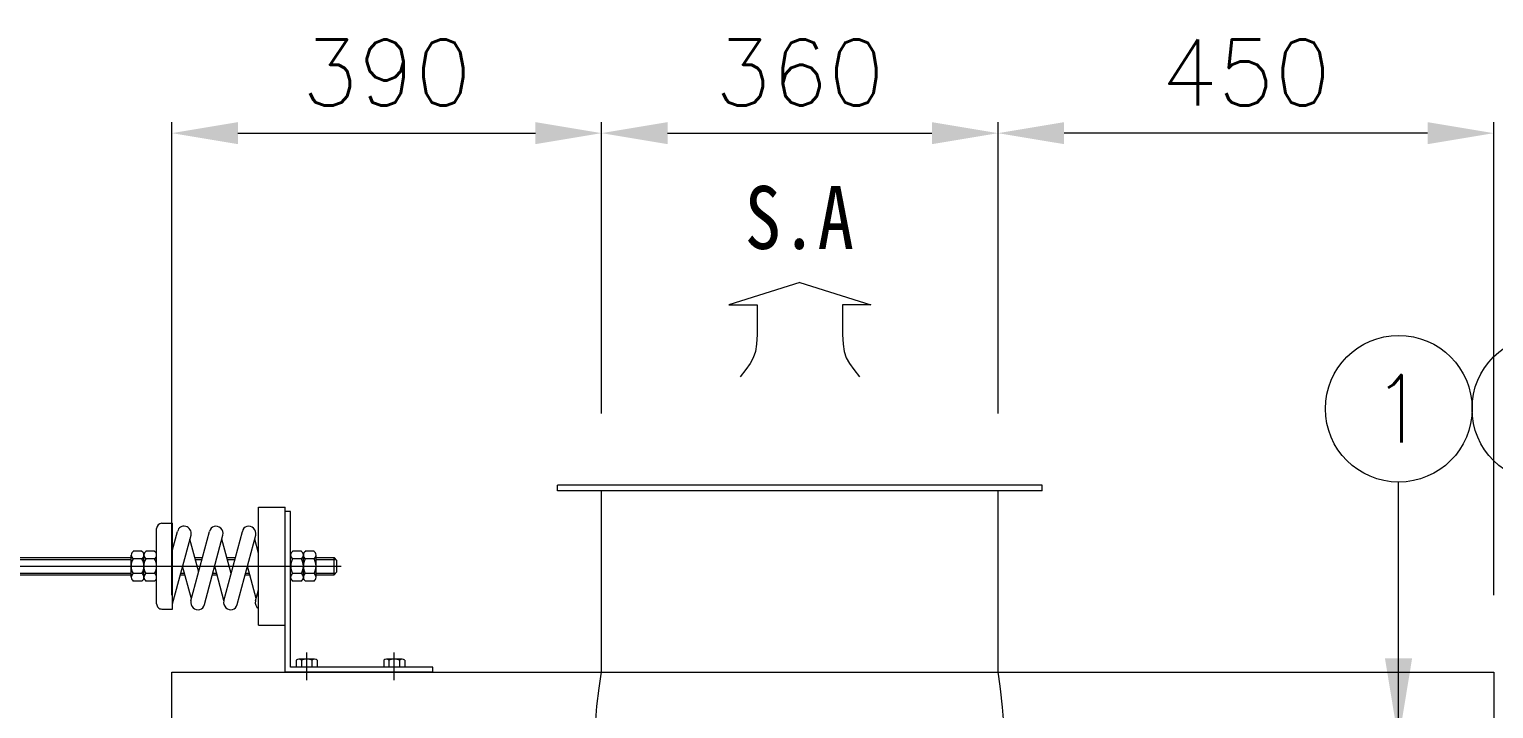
# Model space of a CAD drawing. Extents: x 160 to 16016, y -254 to 11002.
# Drawn here: x 5752 to 7081, y 3796 to 4414 of the extents above; entities that cross this region are included whole.
import ezdxf
from ezdxf.enums import TextEntityAlignment as Align

# ---------------------------------------------------------------- set-up
doc = ezdxf.new("R2010")
doc.units = 0
doc.header["$LTSCALE"] = 80
doc.header["$MEASUREMENT"] = 0
doc.linetypes.add('CEN', pattern=[26, 20, -2, 2, -2])
doc.linetypes.add('HIDDENX2', pattern=[0.75, 0.5, -0.25])
doc.layers.get('0').update_dxf_attribs({"linetype": 'CONTINUOUS', "lineweight": 18})
doc.layers.get('DEFPOINTS').update_dxf_attribs({"linetype": 'CONTINUOUS', "lineweight": 18})
for name, color, linetype, lineweight in [('2', 2, 'HIDDENX2', 18), ('ACT', 7, 'CONTINUOUS', 18), ('CEN', 1, 'CEN', 18), ('DIM', 4, 'CONTINUOUS', 18), ('LIN', 2, 'CONTINUOUS', 18), ('NO', 2, 'CONTINUOUS', 18)]:
    doc.layers.add(name, color=color, linetype=linetype, lineweight=lineweight)
doc.styles.add('GSC', font='romans.shx', dxfattribs={"width": 0.8, "height": 4, "bigfont": 'ghs.shx'})
doc.styles.add('ITALICT', font='TXT', dxfattribs={"width": 0.95, "height": 3})
doc.styles.get("Standard").update_dxf_attribs({"font": 'txt.shx', "bigfont": '2hs.shx'})
doc.dimstyles.get("Standard").update_dxf_attribs({"dimscale": 0, "dimtxt": 60, "dimasz": 60, "dimexe": 10, "dimexo": 70, "dimgap": 25, "dimtad": 1, "dimdec": 0, "dimlfac": -1, "dimzin": 0, "dimdsep": 46, "dimtxsty": 'Standard', "dimcen": 0, "dimclrd": 1, "dimclre": 1, "dimadec": 0, "dimazin": 0, "dimtfac": 1, "dimtdec": 0, "dimtix": 1, "dimtmove": 1, "dimatfit": 2, "dimfxl": 0, "dimtolj": 1, "dimtzin": 0, "dimlwd": 5, "dimlwe": 5, "dimarcsym": 0})

# ---------------------------------------------------------------- blocks, each defined once
blk = doc.blocks.new('HTR(FRONT)')
at = {"layer": 'CEN', "lineweight": 15}
for p, q in [((518, 106.6), (83.3, 106.6)), ((35.1, 3.1), (35.1, 28.3)), ((114.4, 3.1), (114.4, 28.3)), ((503.4, 3.1), (503.4, 28.3)), ((579.3, 3.1), (579.3, 28.3))]:
    blk.add_line(p, q, dxfattribs=at)
at = {"layer": 'DIM', "lineweight": 15}
for p, q in [((106, 112.8), (88, 112.8)), ((186.6, 112.8), (179.7, 112.8)), ((215.6, 112.8), (209.5, 112.8)), ((472.4, 112.8), (273.8, 112.8)), ((500.3, 112.8), (513.7, 112.8)), ((106, 100.4), (88, 100.4)), ((169.9, 100.4), (166.6, 100.4)), ((183.3, 100.4), (183, 100.4)), ((199.7, 100.4), (196.4, 100.4)), ((228.7, 100.4), (225.4, 100.4)), ((472.4, 100.4), (273.8, 100.4)), ((500.3, 100.4), (513.7, 100.4))]:
    blk.add_line(p, q, dxfattribs=at)
at = {"layer": 'LIN', "lineweight": 15}
for p, q in [((158.3, 160.2), (133.9, 160.2)), ((133.9, 10.2), (133.9, 160.2)), ((158.3, 53), (158.3, 160.2)), ((129.1, 156.3), (133.9, 156.3)), ((129.1, 15), (129.1, 156.3)), ((488.8, 156.3), (483.9, 156.3)), ((483.9, 10.2), (483.9, 156.3)), ((488.8, 15), (488.8, 156.3)), ((177.5, 71.8), (160.6, 134.8)), ((189.8, 75.1), (172.9, 138.1)), ((207.3, 71.8), (190.5, 134.8)), ((219.6, 75.1), (202.7, 138.1)), ((236.2, 72.5), (219.5, 134.8)), ((236.2, 121.4), (231.7, 138.1)), ((236.2, 67.6), (236.2, 145.6)), ((245.9, 145.6), (236.2, 145.6)), ((250.8, 72.5), (250.8, 140.7)), ((107.8, 120.1), (115.8, 120.1)), ((119.3, 120.1), (127.3, 120.1)), ((158.3, 118.4), (161.7, 131.1)), ((183.1, 99.9), (191.5, 131.1)), ((212.5, 101.3), (220.5, 131.1)), ((252.6, 120.1), (260.6, 120.1)), ((264.1, 120.1), (272.1, 120.1)), ((474.2, 120.1), (482.2, 120.1)), ((498.5, 120.1), (490.6, 120.1)), ((87, 111.8), (89.6, 114.4)), ((87, 101.4), (87, 111.8)), ((106, 114.4), (89.6, 114.4)), ((89.6, 98.8), (89.6, 114.4)), ((106, 96.5), (106, 116.7)), ((107.8, 113.3), (115.8, 113.3)), ((117.5, 96.5), (117.5, 116.7)), ((119.3, 113.3), (127.3, 113.3)), ((160.4, 77.3), (168.2, 106.6)), ((187, 114.4), (179.2, 114.4)), ((189.7, 75.5), (198, 106.6)), ((216, 114.4), (209, 114.4)), ((219.1, 76.9), (227.1, 106.6)), ((252.6, 113.3), (260.6, 113.3)), ((262.3, 96.5), (262.3, 116.7)), ((264.1, 113.3), (272.1, 113.3)), ((273.8, 96.5), (273.8, 116.7)), ((472.4, 114.4), (273.8, 114.4)), ((472.4, 96.5), (472.4, 116.7)), ((474.2, 113.3), (482.2, 113.3)), ((498.5, 113.3), (490.6, 113.3)), ((500.3, 96.5), (500.3, 116.7)), ((500.3, 114.4), (512, 114.4)), ((512, 98.8), (512, 114.4)), ((514.6, 111.8), (512, 114.4)), ((514.6, 101.4), (514.6, 111.8)), ((87, 101.4), (89.6, 98.8)), ((106, 98.8), (89.6, 98.8)), ((107.8, 99.9), (115.8, 99.9)), ((107.8, 93.1), (115.8, 93.1)), ((119.3, 99.9), (127.3, 99.9)), ((119.3, 93.1), (127.3, 93.1)), ((170.3, 98.8), (166.1, 98.8)), ((200.1, 98.8), (195.9, 98.8)), ((229.1, 98.8), (225, 98.8)), ((252.6, 99.9), (260.6, 99.9)), ((252.6, 93.1), (260.6, 93.1)), ((264.1, 99.9), (272.1, 99.9)), ((264.1, 93.1), (272.1, 93.1)), ((472.4, 98.8), (273.8, 98.8)), ((474.2, 99.9), (482.2, 99.9)), ((474.2, 93.1), (482.2, 93.1)), ((498.5, 99.9), (490.6, 99.9)), ((498.5, 93.1), (490.6, 93.1)), ((500.3, 98.8), (512, 98.8)), ((514.6, 101.4), (512, 98.8)), ((161, 75.1), (158.3, 85.2)), ((245.9, 67.6), (236.2, 67.6)), ((158.3, 53), (133.9, 53)), ((0, 15), (129.1, 15)), ((0, 10.2), (0, 15)), ((25.5, 21.2), (25.5, 15)), ((27.9, 22), (42.2, 22)), ((30.3, 21.2), (30.3, 15)), ((39.8, 21.2), (39.8, 15)), ((44.6, 21.2), (44.6, 15)), ((104.9, 21.2), (104.9, 15)), ((107.3, 22), (121.6, 22)), ((109.7, 21.2), (109.7, 15)), ((119.2, 21.2), (119.2, 15)), ((124, 21.2), (124, 15)), ((614.4, 15), (488.8, 15)), ((493.9, 21.2), (493.9, 15)), ((510.6, 22), (496.2, 22)), ((498.6, 21.2), (498.6, 15)), ((508.2, 21.2), (508.2, 15)), ((513, 21.2), (513, 15)), ((569.8, 21.2), (569.8, 15)), ((586.5, 22), (572.2, 22)), ((574.5, 21.2), (574.5, 15)), ((584.1, 21.2), (584.1, 15)), ((588.9, 21.2), (588.9, 15)), ((614.4, 10.2), (614.4, 15)), ((0, 10.2), (133.9, 10.2)), ((614.4, 10.2), (483.9, 10.2))]:
    blk.add_line(p, q, dxfattribs=at)
at = {"layer": 'LIN', "lineweight": 15, "extrusion": (0, 0, -1)}
for centre, major_axis, ratio, start_param, end_param in [((166.8, 136.5), (3.26, 5.66), 0.940173, 3.959121, 7.100714), ((196.6, 136.5), (3.26, 5.66), 0.940173, 3.959121, 7.100714), ((225.6, 136.5), (3.28, 5.65), 0.939855, 3.955239, 7.096831), ((245.9, 140.7), (3.44, 3.44), 1, -0.785398, 0.785398), ((110.1, 116.7), (2.9, 2.9), 1, 2.960705, 4.893277), ((113.4, 116.7), (2.9, 2.9), 1, -0.180888, 1.751684), ((121.6, 116.7), (-2.9, 2.9), 1, 4.531501, 6.464073), ((125, 116.7), (2.9, 2.9), 1, -0.180888, 1.751684), ((254.9, 116.7), (-2.9, 2.9), 1, 4.531501, 6.464073), ((258.2, 116.7), (2.9, 2.9), 1, -0.180888, 1.751684), ((266.4, 116.7), (2.9, 2.9), 1, 2.960705, 4.893277), ((269.7, 116.7), (-2.9, 2.9), 1, 1.389909, 3.32248), ((476.5, 116.7), (-2.9, 2.9), 1, 4.531501, 6.464073), ((479.8, 116.7), (-2.9, 2.9), 1, 1.389909, 3.32248), ((492.9, 116.7), (2.9, 2.9), 1, 2.960705, 4.893277), ((496.2, 116.7), (-2.9, 2.9), 1, 1.389909, 3.32248), ((119.8, 106.6), (-9.72, 9.72), 1, 4.984733, 6.010841), ((103.8, 106.6), (-9.72, 9.72), 1, 1.843141, 2.869248), ((131.3, 106.6), (-9.72, 9.72), 1, 4.984733, 6.010841), ((115.3, 106.6), (-9.72, 9.72), 1, 1.843141, 2.869248), ((264.6, 106.6), (-9.72, 9.72), 1, 4.984733, 6.010841), ((248.6, 106.6), (-9.72, 9.72), 1, 1.843141, 2.869248), ((276.1, 106.6), (-9.72, 9.72), 1, 4.984733, 6.010841), ((260.1, 106.6), (-9.72, 9.72), 1, 1.843141, 2.869248), ((486.2, 106.6), (9.72, 9.72), 1, 3.413937, 4.440045), ((470.2, 106.6), (9.72, 9.72), 1, 0.272344, 1.298452), ((502.5, 106.6), (9.72, 9.72), 1, 3.413937, 4.440045), ((486.6, 106.6), (9.72, 9.72), 1, 0.272344, 1.298452), ((110.1, 96.5), (2.9, 2.9), 1, 2.960705, 4.893277), ((113.4, 96.5), (2.9, 2.9), 1, -0.180888, 1.751684), ((121.6, 96.5), (-2.9, 2.9), 1, 4.531501, 6.464073), ((125, 96.5), (2.9, 2.9), 1, -0.180888, 1.751684), ((254.9, 96.5), (-2.9, 2.9), 1, 4.531501, 6.464073), ((258.2, 96.5), (-2.9, 2.9), 1, 1.389909, 3.32248), ((266.4, 96.5), (2.9, 2.9), 1, 2.960705, 4.893277), ((269.7, 96.5), (-2.9, 2.9), 1, 1.389909, 3.32248), ((476.5, 96.5), (-2.9, 2.9), 1, 4.531501, 6.464073), ((479.8, 96.5), (2.9, 2.9), 1, -0.180888, 1.751684), ((492.9, 96.5), (2.9, 2.9), 1, 2.960705, 4.893277), ((496.2, 96.5), (2.9, 2.9), 1, -0.180888, 1.751684), ((154.9, 73.4), (-4.48, 4.48), 1, 2.094395, 3.35719), ((183.7, 73.4), (3.28, 5.65), 0.939855, 0.813646, 3.955239), ((213.5, 73.4), (3.26, 5.66), 0.940173, 0.817528, 3.959121), ((245.9, 72.5), (-3.44, 3.44), 1, 2.356194, 3.926991), ((27.9, 18.4), (-2.59, 2.59), 1, 0.074986, 1.49581), ((35.1, 8.7), (9.42, 9.42), 1, -1.15217, -0.418626), ((42.2, 18.4), (-2.59, 2.59), 1, 0.074986, 1.49581), ((107.3, 18.4), (-2.59, 2.59), 1, 0.074986, 1.49581), ((114.4, 8.7), (9.42, 9.42), 1, -1.15217, -0.418626), ((121.6, 18.4), (-2.59, 2.59), 1, 0.074986, 1.49581), ((496.2, 18.4), (-2.59, 2.59), 1, 0.074986, 1.49581), ((503.4, 8.7), (9.42, 9.42), 1, -1.15217, -0.418626), ((510.6, 18.4), (-2.59, 2.59), 1, 0.074986, 1.49581), ((572.2, 18.4), (-2.59, 2.59), 1, 0.074986, 1.49581), ((579.3, 8.7), (9.42, 9.42), 1, -1.15217, -0.418626), ((586.5, 18.4), (-2.59, 2.59), 1, 0.074986, 1.49581)]:
    blk.add_ellipse(centre, major_axis=major_axis, ratio=ratio, start_param=start_param, end_param=end_param, dxfattribs=at)
blk = doc.blocks.new('*D44')
at = {"color": 1, "linetype": 'Continuous', "lineweight": 5}
for p, q in [((5881, 3899.5), (5881, 4329.3)), ((6271, 4064.5), (6271, 4329.3)), ((5941, 4319.3), (6211, 4319.3))]:
    blk.add_line(p, q, dxfattribs=at)
at = {"color": 1, "linetype": 'Continuous'}
for points in [[(5941, 4329.3), (5941, 4309.3), (5881, 4319.3)], [(6211, 4329.3), (6211, 4309.3), (6271, 4319.3)]]:
    blk.add_solid(points, dxfattribs=at)
at = {"layer": 'DEFPOINTS', "color": 0, "linetype": 'Continuous'}
for p in [(6271, 4319.3), (6271, 3994.5), (5881, 3829.5)]:
    blk.add_point(p, dxfattribs=at)
at = {"color": 0, "linetype": 'Continuous', "insert": (6076, 4374.3), "char_height": 60, "attachment_point": 5}
blk.add_mtext('\\A1;390', dxfattribs=at)
blk = doc.blocks.new('*D45')
at = {"color": 1, "linetype": 'Continuous', "lineweight": 5}
for p, q in [((6271, 4064.5), (6271, 4329.3)), ((6631, 4064.5), (6631, 4329.3)), ((6331, 4319.3), (6571, 4319.3))]:
    blk.add_line(p, q, dxfattribs=at)
at = {"color": 1, "linetype": 'Continuous'}
for points in [[(6331, 4329.3), (6331, 4309.3), (6271, 4319.3)], [(6571, 4329.3), (6571, 4309.3), (6631, 4319.3)]]:
    blk.add_solid(points, dxfattribs=at)
at = {"layer": 'DEFPOINTS', "color": 0, "linetype": 'Continuous'}
for p in [(6631, 4319.3), (6271, 3994.5), (6631, 3994.5)]:
    blk.add_point(p, dxfattribs=at)
at = {"color": 0, "linetype": 'Continuous', "insert": (6451, 4374.3), "char_height": 60, "attachment_point": 5}
blk.add_mtext('\\A1;360', dxfattribs=at)
blk = doc.blocks.new('*D51')
at = {"color": 1, "linetype": 'Continuous', "lineweight": 5}
for p, q in [((6631, 4064.5), (6631, 4329.3)), ((7081, 3899.5), (7081, 4329.3)), ((7021, 4319.3), (6691, 4319.3))]:
    blk.add_line(p, q, dxfattribs=at)
at = {"color": 1, "linetype": 'Continuous'}
for points in [[(6691, 4329.3), (6691, 4309.3), (6631, 4319.3)], [(7021, 4329.3), (7021, 4309.3), (7081, 4319.3)]]:
    blk.add_solid(points, dxfattribs=at)
at = {"layer": 'DEFPOINTS', "color": 0, "linetype": 'Continuous'}
for p in [(6631, 4319.3), (6631, 3994.5), (7081, 3829.5)]:
    blk.add_point(p, dxfattribs=at)
at = {"color": 0, "linetype": 'Continuous', "insert": (6856, 4374.3), "char_height": 60, "attachment_point": 5}
blk.add_mtext('\\A1;450', dxfattribs=at)

msp = doc.modelspace()

# ---------------------------------------------------------------- linework, layer by layer
at = {"linetype": 'Continuous'}
for p, q in [((6671, 3999.5), (6231, 3999.5)), ((6231, 3994.5), (6231, 3999.5)), ((6671, 3994.5), (6231, 3994.5)), ((6271, 3829.5), (6271, 3994.5)), ((6631, 3829.5), (6631, 3994.5)), ((6671, 3994.5), (6671, 3999.5))]:
    msp.add_line(p, q, dxfattribs=at)
for points in [[(6271, 3664.5), (6266.5, 3694.8), (6264.4, 3724.4), (6264.2, 3752.3), (6265.2, 3777.4), (6266.9, 3798.6), (6268.8, 3815.1), (6270.4, 3825.7), (6271, 3829.5)], [(6631, 3664.5), (6635.5, 3693.8), (6637.6, 3722.9), (6637.8, 3750.7), (6636.8, 3776), (6635.1, 3797.7), (6633.2, 3814.6), (6631.6, 3825.6), (6631, 3829.5)]]:
    msp.add_lwpolyline(points)
at = {"layer": '2', "linetype": 'Continuous'}
msp.add_lwpolyline([(7081, 2849.5), (5881, 2849.5), (5881, 3829.5), (7081, 3829.5)], close=True, dxfattribs=at)
at = {"layer": 'ACT', "color": 4, "linetype": 'Continuous'}
for centre in [(6994.8, 4068.9), (7127.9, 4068.9)]:
    msp.add_circle(centre, 66.6, dxfattribs=at)
at = {"layer": 'NO'}
for points in [[(6451, 4183.7), (6386.5, 4163.4), (6412.2, 4163.4, -1.825411)], [(6451, 4183.7), (6386.5, 4163.4), (6412.2, 4163.4, -1.825411)], [(6451, 4183.7), (6386.5, 4163.4), (6412.2, 4163.4, -1.825411)], [(6451, 4183.7), (6515.5, 4163.4), (6489.9, 4163.4, 1.825411)], [(6451, 4183.7), (6515.5, 4163.4), (6489.9, 4163.4, 1.825411)], [(6451, 4183.7), (6515.5, 4163.4), (6489.9, 4163.4, 1.825411)]]:
    msp.add_lwpolyline(points, format="xyb", dxfattribs=at)
for points in [[(6412.2, 4163.4), (6412.4, 4148.2), (6412.3, 4136.5), (6411.8, 4127.6), (6410.7, 4120.8), (6408.8, 4115.1), (6406, 4110), (6402.1, 4104.5), (6396.8, 4098)], [(6412.2, 4163.4), (6412.4, 4148.2), (6412.3, 4136.5), (6411.8, 4127.6), (6410.7, 4120.8), (6408.8, 4115.1), (6406, 4110), (6402.1, 4104.5), (6396.8, 4098)], [(6412.2, 4163.4), (6412.4, 4148.2), (6412.3, 4136.5), (6411.8, 4127.6), (6410.7, 4120.8), (6408.8, 4115.1), (6406, 4110), (6402.1, 4104.5), (6396.8, 4098)], [(6489.9, 4163.4), (6489.7, 4148.2), (6489.8, 4136.5), (6490.3, 4127.6), (6491.4, 4120.8), (6493.2, 4115.1), (6496.1, 4110), (6500, 4104.5), (6505.3, 4098)], [(6489.9, 4163.4), (6489.7, 4148.2), (6489.8, 4136.5), (6490.3, 4127.6), (6491.4, 4120.8), (6493.2, 4115.1), (6496.1, 4110), (6500, 4104.5), (6505.3, 4098)], [(6489.9, 4163.4), (6489.7, 4148.2), (6489.8, 4136.5), (6490.3, 4127.6), (6491.4, 4120.8), (6493.2, 4115.1), (6496.1, 4110), (6500, 4104.5), (6505.3, 4098)]]:
    msp.add_lwpolyline(points, dxfattribs=at)

# ---------------------------------------------------------------- block references
at = {"layer": 'ACT', "linetype": 'Continuous', "xscale": -1}
msp.add_blockref('HTR(FRONT)', (6117.9, 3819.3), dxfattribs=at)

# ---------------------------------------------------------------- texts
at = {"style": 'GSC', "width": 0.9}
msp.add_text('1', height=61.4, dxfattribs=at).set_placement((6994.8, 4068.9), align=Align.MIDDLE)
at = {"layer": 'DIM', "color": 4, "linetype": 'ByBlock', "style": 'ITALICT', "width": 0.85}
msp.add_text('S.A', height=57.19, dxfattribs=at).set_placement((6450.6, 4242.7), align=Align.MIDDLE_CENTER)

# ---------------------------------------------------------------- dimensions: what is measured, and where the dimension line sits
at = {"linetype": 'Continuous'}
for base, p1, p2, picture, middle in [((6271, 4319.3), (5881, 3829.5), (6271, 3994.5), '*D44', (6076, 4374.3)), ((6631, 4319.3), (6271, 3994.5), (6631, 3994.5), '*D45', (6451, 4374.3)), ((6631, 4319.3), (7081, 3829.5), (6631, 3994.5), '*D51', (6856, 4374.3))]:
    dim = msp.add_linear_dim(base=base, p1=p1, p2=p2, dimstyle='Standard', override={"dimscale": 1}, dxfattribs=at)
    dim.commit()
    dim.dimension.update_dxf_attribs({"geometry": picture, "text_midpoint": middle})

# ---------------------------------------------------------------- leaders
at = {"layer": 'ACT', "linetype": 'Continuous'}
msp.add_leader([(6994.6, 3767.2), (6994.6, 4002.3)], dimstyle='Standard', override={"dimscale": 1.5, "dimtxt": 50, "dimasz": 50, "dimexe": 10, "dimexo": 25, "dimgap": 35, "dimtad": 1, "dimtih": 0, "dimdec": 0, "dimdsep": 0, "dimclrd": 1, "dimclre": 1, "dimtdec": 0, "dimtix": 1, "dimtofl": 1, "dimlwd": 5, "dimlwe": 5}, dxfattribs=at)

doc.saveas('drawing.dxf')
